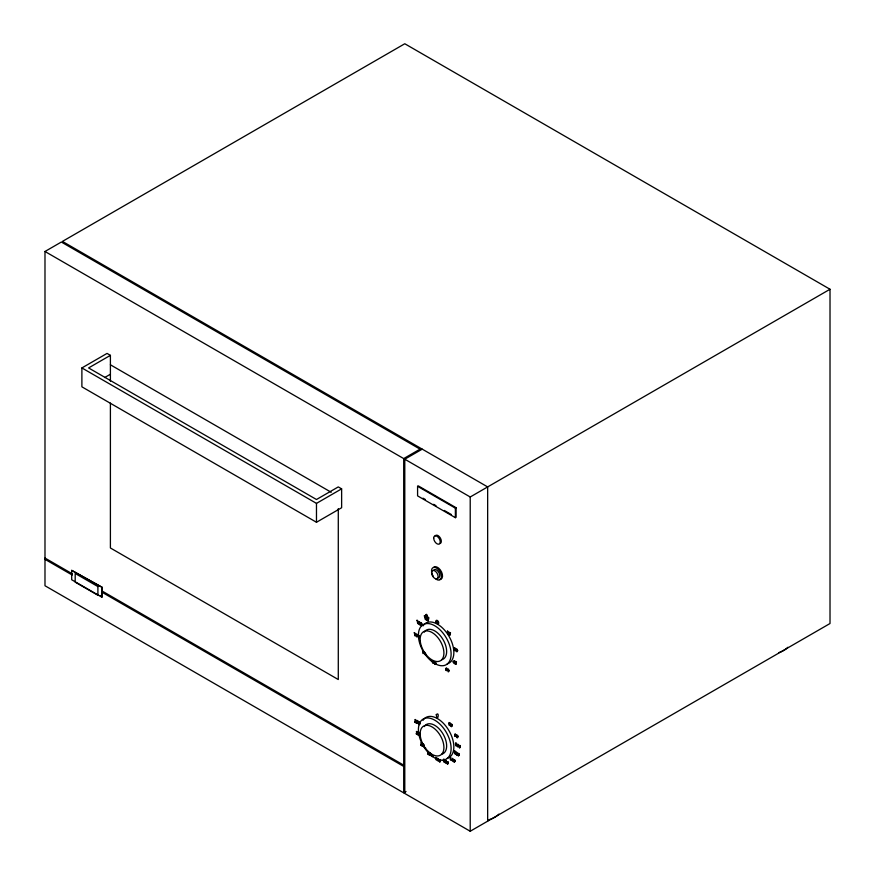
<?xml version="1.0" encoding="UTF-8"?>
<svg xmlns="http://www.w3.org/2000/svg" width="875" height="875" viewBox="0 0 875 875"><rect width="100%" height="100%" fill="white"/><g stroke="black" fill="none" stroke-linecap="round" stroke-linejoin="round"><path stroke-width="1.31" d="M432.786 755.541L432.491 756.481L431.834 755.573M431.802 754.644L431.802 755.3M424.211 652.312C423.653 653.308 425.37 655.944 425.906 654.128M431.167 754.611C431.047 757.258 428.684 754.108 429.636 752.905M433.103 755.727L432.294 756.722L431.484 754.786M425.469 653.384L425.173 654.227L424.736 652.269M434.361 661.817C433.289 664.016 436.866 666.083 435.914 662.67M418.162 634.889L417.856 636.3C418.819 638.116 420.131 639.111 418.512 635.6L419.344 635.567M429.198 752.97L427.995 753.856L429.22 754.895L427.569 753.944L428.859 752.806L428.619 751.997M437.248 758.133L437.445 759.609L438.462 760.025A2.155 1.247 60 0 1 438.364 760.594C435.433 759.292 439.666 762.913 438.659 759.117M423.095 744.155L423.062 743.728M423.948 745.106L422.647 746.255L424.298 746.867M423.073 746.156L424.025 745.653M433.88 661.894C434.842 664.814 431.473 662.67 432.545 661.117M430.084 752.916L430.456 755.355L430.817 753.812M44.986 251.486L61.337 242.036L420.055 449.148L403.703 458.587L44.986 251.486L44.986 585.747L403.703 792.848L406.033 791.503M110.403 355.348L88.594 367.938L316.477 499.505L338.286 486.916L341.633 488.852L341.633 507.741L316.477 522.266L81.889 386.827L81.889 367.938L107.045 353.413L110.403 355.348L110.403 381.194M104.661 377.552L110.403 374.238M71.695 570.369L102.32 587.42L101.773 597.133L71.695 579.764L71.695 570.369L102.32 587.42M81.889 367.938L316.477 503.377L341.633 488.852M487.659 821.177L487.659 486.916L62.431 241.412L404.786 43.75L830.014 289.253L830.014 623.514L470.214 831.25L404.786 793.483L404.786 459.211L422.231 449.148M417.583 486.314L418.305 485.898L456.094 507.719L456.094 517.267L455.372 517.683L417.583 495.873L417.583 486.314L455.372 508.134L456.094 507.719M404.786 459.211L470.214 496.989L830.014 289.253M428.225 751.767L427.623 751.92L428.269 751.472M435.87 757.312L436.341 760.091L436.341 758.166M433.366 663.009C431.769 661.248 434.711 663.152 432.994 662.736M437.948 758.417C436.439 758.33 438.638 760.977 438.386 759.062M425.688 748.016L425.119 747.655M423.03 498.181L425.392 499.548M433.661 504.317L436.012 505.684M444.281 510.453L451.369 514.544M110.403 364.787L331.198 492.264M44.986 558.053L72.242 573.792M102.32 591.15L403.703 765.155M44.986 559.311L72.242 575.05M102.32 592.408L403.703 766.413M100.002 595.481L102.32 596.816M423.511 744.155L423.948 744.712M454.825 663.173C456.061 666.017 457.002 663.217 455.678 662.003L456.509 661.981L455.328 661.292L455.022 662.714L455.831 663.983L453.972 663.381L452.9 661.642L454.431 660.702L454.661 663.195M435.509 662.725L435.258 664.103L434.733 662.714M470.214 496.989L470.214 831.25M455.372 508.134L455.372 517.683M419.497 734.792C420.984 730.953 416.238 734.366 419.191 734.934L419.497 735.798L419.497 735.109M403.703 458.587L403.703 792.848M338.286 508.659L338.286 679.536L110.403 547.98L110.403 403.069M316.477 503.377L316.477 522.266M101.773 587.738L101.773 597.133M433.661 567.306A7.022 4.058 60 0 1 441.536 571.933A7.022 4.058 60 0 1 439.436 579.48M431.627 572.119A7.022 4.058 60 0 1 436.012 567.744A7.022 4.058 60 0 1 441.448 576.712A7.022 4.058 60 0 1 435.794 578.998M433.431 576.472A7.022 4.058 60 0 1 431.878 573.213M433.902 569.909A4.627 2.669 60 0 1 439.097 572.961A4.627 2.669 60 0 1 437.708 577.927M423.019 625.909A23.133 13.355 60 0 1 448.131 634.867A23.133 13.355 60 0 1 447.223 663.863M424.244 632.177A16.8 9.702 60 0 1 442.498 638.684A16.8 9.702 60 0 1 441.842 659.739M498.925 814.089A23.133 13.355 0 0 1 488.917 819.755M435.225 535.85A4.627 2.669 60 0 1 440.366 538.038A4.627 2.669 60 0 1 439.688 543.594M787.861 647.27A23.133 13.355 0 0 1 778.925 652.597M423.019 720.344A23.133 13.355 60 0 1 448.131 729.291A23.133 13.355 60 0 1 447.223 758.286M424.244 726.6A16.8 9.702 60 0 1 442.498 733.108A16.8 9.702 60 0 1 441.842 754.173M426.3 614.414C425.447 624.466 428.728 614.272 426.3 614.414M422.155 624.4C420.623 629.005 419.934 618.691 422.155 624.4M457.658 650.617C456.127 655.222 455.448 644.908 457.658 650.617M417.495 635.666C415.964 640.27 415.275 629.956 417.495 635.666M449.137 670.644C447.606 675.248 446.917 664.934 449.137 670.644M419.869 723.603C418.677 726.688 418.95 719.195 419.869 723.603M440.366 760.998C439.064 764.039 439.523 756.612 440.366 760.998M448.12 763.098C446.906 766.172 447.223 758.702 448.12 763.098M452.014 725.627C450.745 728.656 451.15 721.241 452.014 725.627M454.847 761.162C453.622 764.214 453.95 756.777 454.847 761.162M457.789 736.761C456.608 739.878 456.87 732.342 457.789 736.761M458.237 745.752C457.056 748.869 457.319 741.333 458.237 745.752M459.047 754.852C457.756 757.892 458.194 750.466 459.047 754.852M460.173 746.867C458.938 749.941 459.277 742.47 460.173 746.867M444.883 760.911L444.992 762.256A1.116 0.645 60 0 0 445.375 762.902L446.512 762.65L445.255 760.714L446.436 761.217L445.397 760.145L444.883 760.911M418.578 722.389C418.972 728.383 421.531 720.541 418.578 722.389M439.086 759.795C439.469 765.789 442.039 757.936 439.086 759.795M446.83 761.895C447.212 767.889 449.794 760.036 446.83 761.895M450.723 724.423C451.161 730.461 453.622 722.487 450.723 724.423M453.556 759.959C453.95 765.953 456.52 758.089 453.556 759.959M456.498 735.558C456.936 741.595 459.386 733.622 456.498 735.558M456.947 744.548C457.33 750.542 459.911 742.678 456.947 744.548M457.767 753.648C458.15 759.642 460.731 751.778 457.767 753.648M458.883 745.664C459.266 751.658 461.847 743.805 458.883 745.664M455.722 650.289L455.273 650.913L454.158 649.983L454.005 649.348L455.262 650.038L454.377 647.686L455.405 648.298L455.722 650.289M414.652 721.886L416.292 722.958L415.067 721.908L416.292 720.858L415.188 719.48L414.706 719.983L415.942 720.858L414.652 721.886M416.238 733.797L417.878 734.869L416.653 733.83L417.878 732.78L416.784 731.402L416.292 731.894L417.528 732.78L416.238 733.797M420.722 745.019L422.363 746.091L421.138 745.041L422.363 743.991L421.258 742.613L420.777 743.116L422.012 743.991L420.755 744.909M455.777 754.25L457.406 755.322L456.192 754.283L457.406 753.233L456.312 751.855L455.82 752.347L457.056 753.222L455.777 754.25M446.195 762.497C444.894 763.919 445.364 759.806 446.195 762.497M450.1 724.992C449.105 725.288 448.088 724.587 450.22 725.703A1.247 0.722 60 0 0 450.406 725.331L449.17 723.68L449.312 722.98L450.308 723.22L449.061 722.498L448.82 723.844L450.1 724.992M417.036 635.644C416.095 638.4 416.227 631.925 417.036 635.644M421.695 624.378C420.755 627.134 420.886 620.659 421.695 624.378M436.275 714.656C437.369 723.581 440.027 710.773 436.275 714.656M457.209 650.595C456.258 653.352 456.4 646.877 457.209 650.595M455.864 736.258C454.442 737.373 455.066 733.742 455.864 736.258M456.181 736.433C452.812 736.914 456.116 731.139 456.181 736.433M417.014 723.002L417.298 723.538L418.25 721.241L416.642 720.311L417.856 721.361L417.014 723.002M419.705 622.617L418.458 623.973L420.175 624.969L419.289 623.941L420.055 622.377L418.786 621.491L418.523 622.092L419.705 622.617M446.031 669.561L446.545 670.305L446.031 669.561M423.467 651.667L422.931 651.066L423.467 651.667M450.111 634.638C447.366 634.605 452.123 636.256 449.717 632.953L450.548 632.92L449.367 632.242L449.061 633.653L450.111 634.638M455.766 734.869L454.978 734.234L455.766 734.869M445.605 669.123C446.272 672.306 447.431 669.867 446.764 668.259L446.37 667.811L445.605 669.123M423.927 651.963L423.095 653.559L422.527 650.573L423.927 651.963M428.247 617.378L427.612 620.145L425.863 619.128L424.966 615.781L424.288 615.639L425.272 619.391L428.127 621.031L428.892 617.805L428.247 617.378M426.136 614.994L425.545 616.536L426.136 617.553L426.136 614.994M417.036 620.288L417.747 623.558L417.747 620.692L417.036 620.288M414.302 632.658L415.012 635.939L415.012 633.073L414.302 632.658M447.442 631.127L448.142 634.408L448.142 631.531L447.442 631.127M455.941 742.962C454.475 743.05 456.991 749.656 455.941 742.962M443.898 759.194C442.422 759.281 444.938 765.888 443.898 759.194M454.825 750.936C453.359 751.023 455.864 757.641 454.825 750.936M450.625 757.247C449.148 757.334 451.664 763.941 450.625 757.247M453.972 661.325L453.414 661.959L453.972 662.288L453.972 661.325M419.191 733.316L418.403 734.169L419.191 734.617L419.191 733.316M452.583 758.964L451.806 759.806L452.583 760.255L452.583 758.964M452.637 758.428L451.5 759.959L452.889 761.447L452.637 758.428M427.788 617.827L427.197 618.166L427.197 615.606L427.788 617.827M97.902 586.567L75.195 573.453L75.195 582.138L97.902 595.252L97.902 586.567M435.914 621.458A2.002 1.148 60 0 0 438.134 623.93A2.002 1.148 60 0 0 437.916 620.987A2.002 1.148 60 0 0 435.914 621.458M436.45 621.709A1.236 0.711 60 0 0 437.817 623.241A1.236 0.711 60 0 0 437.686 621.425A1.236 0.711 60 0 0 436.45 621.709M431.605 572.272A4.627 2.669 60 0 0 436.078 578.878A4.627 2.669 60 0 0 436.866 572.852A4.627 2.669 60 0 0 431.605 572.272M418.512 637.405A23.133 13.355 60 0 0 444.5 665.427A23.133 13.355 60 0 0 441.273 631.072A23.133 13.355 60 0 0 418.512 637.405M420.23 640.959A16.8 9.702 60 0 0 439.108 661.314A16.8 9.702 60 0 0 436.767 636.355A16.8 9.702 60 0 0 420.23 640.959M433.694 538.114A4.627 2.669 60 0 0 438.605 544.217A4.627 2.669 60 0 0 438.605 537.677A4.627 2.669 60 0 0 433.694 538.114M418.512 731.828A23.133 13.355 60 0 0 444.5 759.861A23.133 13.355 60 0 0 441.273 725.495A23.133 13.355 60 0 0 418.512 731.828M420.23 735.383A16.8 9.702 60 0 0 439.108 755.738A16.8 9.702 60 0 0 436.767 730.778A16.8 9.702 60 0 0 420.23 735.383"/></g></svg>
